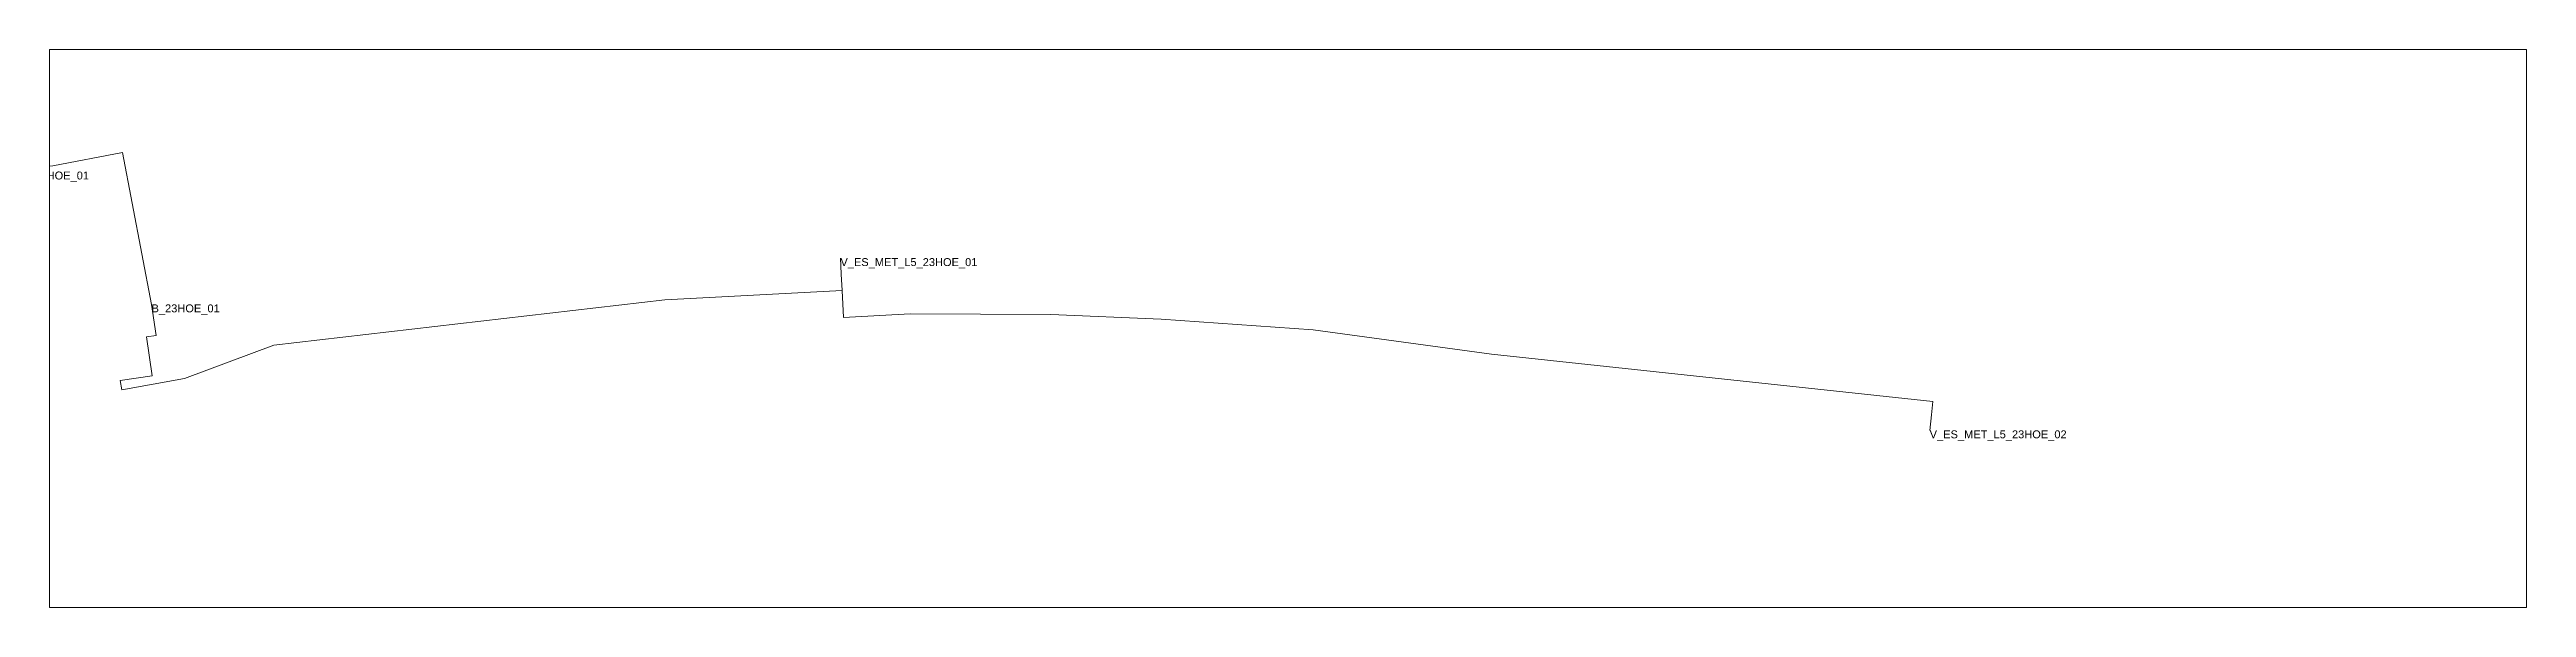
# Paper-space layout '-3' of a CAD drawing. Header units: metres. Extents: x 2148.639 to 2149.422, y 22933.905 to 22934.082.
# The model-space entities are those that its viewports show. They can reach past a viewport. Long polylines and large blocks are cut down to what shows.
import ezdxf

# ---------------------------------------------------------------- set-up
doc = ezdxf.new("R2010")
doc.units = ezdxf.units.M
doc.header["$MEASUREMENT"] = 0
for name, color, linetype, lineweight in [('01_A_AccesTren_t', 7, 'Continuous', 0), ('01_C_AccesExt_t', 7, 'Continuous', 0), ('01_I_Ascensor_l', 7, 'Continuous', 0), ('01_I_BarreraTarifaria_t', 7, 'Continuous', 0), ('01_I_Horitzontal_l', 7, 'Continuous', 0), ('01_I_Rampa_l', 7, 'Continuous', 0)]:
    doc.layers.add(name, color=color, linetype=linetype, lineweight=lineweight)
doc.styles.add('Style-Arial', font='arial.ttf')

msp = doc.modelspace()

# ---------------------------------------------------------------- linework, layer by layer
at = {"layer": '01_I_Ascensor_l'}
for p, q in [((429725.962506, 4586808.615748), (429727.984512, 4586808.983733, -10)), ((429732.239818, 4586795.407794, -10), (429732.348437, 4586794.814206, -30))]:
    msp.add_line(p, q, dxfattribs=at)
at = {"layer": '01_I_Horitzontal_l'}
msp.add_line((429777.87972, 4586801.096858, -30), (429777.824922, 4586802.130818, -30), dxfattribs=at)
at = {"layer": '01_I_Horitzontal_l', "flags": 128}
for points, elevation in [([(429727.984512, 4586808.983733), (429732.384861, 4586809.826708), (429734.225441, 4586800.21884)], -10), ([(429732.348437, 4586794.814206), (429736.308464, 4586795.538838), (429741.958377, 4586797.637283), (429766.664209, 4586800.502465), (429777.87972, 4586801.096858)], -30), ([(429777.87972, 4586801.096858), (429777.970087, 4586799.391723), (429782.178712, 4586799.61477), (429791.076549, 4586799.585714), (429798.036014, 4586799.285457), (429807.659209, 4586798.609877), (429818.933753, 4586797.070763), (429846.826819, 4586794.085994), (429846.736929, 4586793.245966)], -30), ([(429734.225441, 4586800.21884), (429734.511745, 4586798.249592), (429733.916008, 4586798.162979), (429734.273589, 4586795.703479), (429732.239818, 4586795.407794)], -10)]:
    msp.add_lwpolyline(points, dxfattribs=dict(at, elevation=elevation))
at = {"layer": '01_I_Rampa_l'}
for p, q in [((429777.823685, 4586802.154166, -30), (429777.771313, 4586803.142367, -30)), ((429846.737017, 4586793.245956, -30), (429846.625413, 4586792.256888, -30))]:
    msp.add_line(p, q, dxfattribs=at)

# ---------------------------------------------------------------- texts
at = {"layer": '01_A_AccesTren_t', "char_height": 0.5, "attachment_point": 1, "line_spacing_factor": 1.2, "style": 'Style-Arial'}
for s, insert in [('V_ES_MET_L5_23HOE_01', (429777.771313, 4586803.142367, -30)), ('V_ES_MET_L5_23HOE_02', (429846.625413, 4586792.256888, -30))]:
    msp.add_mtext(s, dxfattribs=dict(at, insert=insert))
at = {"layer": '01_C_AccesExt_t', "insert": (429725.962506, 4586808.615748), "char_height": 0.5, "attachment_point": 1, "line_spacing_factor": 1.2, "style": 'Style-Arial'}
msp.add_mtext('A_23HOE_01', dxfattribs=at)
at = {"layer": '01_I_BarreraTarifaria_t', "insert": (429734.225441, 4586800.21884, -10), "char_height": 0.5, "attachment_point": 1, "line_spacing_factor": 1.2, "style": 'Style-Arial'}
msp.add_mtext('B_23HOE_01', dxfattribs=at)

psp = doc.layouts.new('-3')

# ---------------------------------------------------------------- viewports
at = {"layer": '01_I_Ascensor_l', "color": 7, "linetype": 'Continuous', "lineweight": 0}
psp.add_viewport(center=(2149.030319, 22933.993482), size=(0.78286, 0.176311), view_center_point=(429806.063839, 4586798.696337), view_height=35.262156, dxfattribs=at)

doc.saveas('drawing.dxf')
